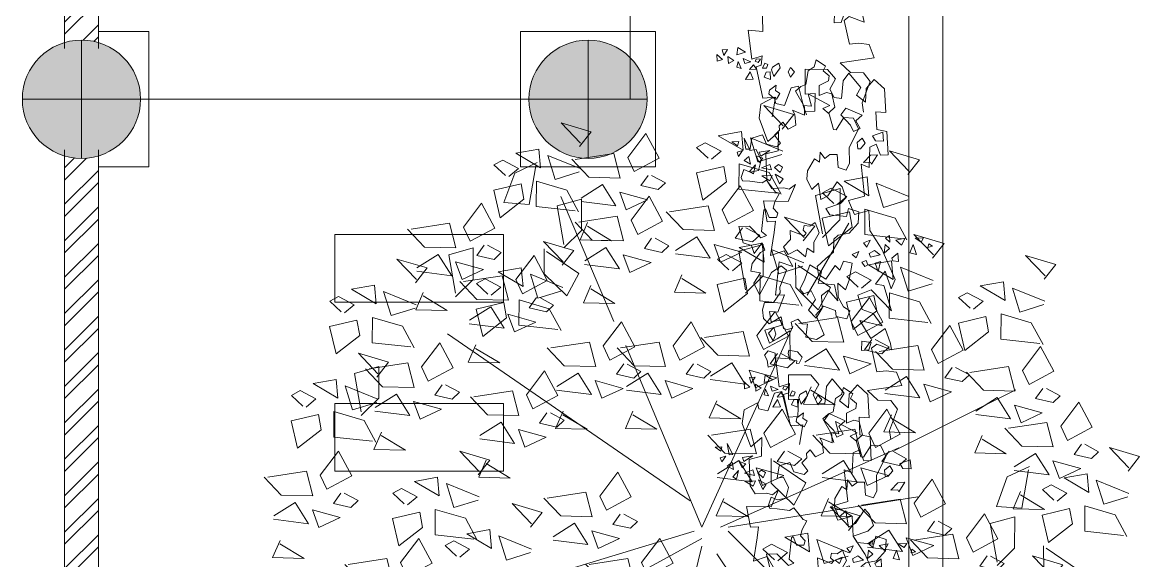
# Model space of a CAD drawing. Header units: millimetres. Extents: x -667 to -468, y -723 to -475.
# Drawn here: x -530.821 to -527.513, y -676.168 to -674.576 of the extents above; entities that cross this region are included whole.
import ezdxf

# ---------------------------------------------------------------- set-up
doc = ezdxf.new("R2010")
doc.units = ezdxf.units.MM
doc.layers.get('0').update_dxf_attribs({"lineweight": 9})
for name, color, linetype, lineweight in [('COLUMN', 11, 'Continuous', 9), ('dinding', 36, 'Continuous', 9), ('NOTASI', 250, 'Continuous', 5)]:
    doc.layers.add(name, color=color, linetype=linetype, lineweight=lineweight)
doc.layers.add('LANDSCAPE', color=7, linetype='Continuous', lineweight=9, true_color=0x002409)
pattern_1 = [(45, (113.00251, -159.11501), (-0.053881537, 0.053881537), []), (45, (113.038434, -159.11501), (-0.053881537, 0.053881537), [])]

# ---------------------------------------------------------------- blocks, each defined once
blk = doc.blocks.new('23ERF')
at = {"lineweight": 0}
for p, q in [((4556923.9, 561553.2), (4557056.3, 561615.1)), ((4557049.2, 561595.6), (4557010.2, 561367.7)), ((4556860.2, 561378.3), (4556923.9, 561553.2)), ((4558705.7, 561420.9), (4558850.5, 561461.7)), ((4558850.5, 561461.7), (4558849.7, 561275.5)), ((4557010.2, 561367.7), (4556860.2, 561378.3)), ((4557175, 561358.9), (4557319.8, 561399.7)), ((4557319.8, 561399.7), (4557319.1, 561213.5)), ((4558746.1, 561193.2), (4558705.7, 561420.9)), ((4557215.4, 561131.2), (4557175, 561358.9)), ((4558849.7, 561275.5), (4558746, 561172.5)), ((4557319.1, 561213.5), (4557215.4, 561110.5)), ((4556533.8, 561069.7), (4556678.6, 561110.5)), ((4556678.6, 561110.5), (4556677.8, 560924.3)), ((4558250.6, 561090.3), (4558395.4, 561131.1)), ((4558395.4, 561131.1), (4558394.7, 560945)), ((4556574.2, 560842), (4556533.8, 561069.7)), ((4557098.9, 560957.9), (4557097.4, 561104.1)), ((4557112.2, 561089.6), (4557303.6, 560959.7)), ((4558291.1, 560862.7), (4558250.6, 561090.3)), ((4558588.3, 560875.3), (4558586.8, 561021.4)), ((4558601.5, 561007), (4558792.9, 560877.1)), ((4556677.8, 560924.3), (4556574.1, 560821.3)), ((4557231.8, 560827.5), (4557098.9, 560957.9)), ((4557303.6, 560959.7), (4557231.8, 560827.5)), ((4558394.7, 560945), (4558291, 560842)), ((4558721.1, 560744.9), (4558588.3, 560875.3)), ((4558792.9, 560877.1), (4558721.1, 560744.9)), ((4555975.3, 560367.3), (4556120.1, 560408.1)), ((4556120.1, 560408.1), (4556119.3, 560221.9)), ((4556015.7, 560139.6), (4555975.3, 560367.3)), ((4556119.3, 560221.9), (4556015.6, 560118.9)), ((4558443.5, 559718.3), (4558442, 559864.5)), ((4558456.7, 559850), (4558648.1, 559720.2)), ((4559840.4, 559755.8), (4559972.9, 559817.7)), ((4559965.8, 559798.3), (4559926.8, 559570.3)), ((4558648.1, 559720.2), (4558576.3, 559588)), ((4559776.8, 559580.9), (4559840.4, 559755.8)), ((4558576.3, 559588), (4558443.5, 559718.3)), ((4559926.8, 559570.3), (4559776.8, 559580.9)), ((4559740, 559478.9), (4559884.7, 559519.7)), ((4559780.4, 559251.2), (4559740, 559478.9)), ((4559884.7, 559519.7), (4559884, 559333.5)), ((4559884, 559333.5), (4559780.3, 559230.5)), ((4560056.9, 559201.9), (4560055.4, 559348)), ((4560070.2, 559333.5), (4560261.5, 559203.7))]:
    blk.add_line(p, q, dxfattribs=at)
for points in [[(4558507.7, 561813.3), (4558576.7, 561900.6), (4558398.2, 561953.5), (4558513.6, 561833.1)], [(4557308, 561710), (4557377, 561797.3), (4557198.4, 561850.2), (4557313.8, 561729.8)], [(4557593, 561646.2), (4557700.3, 561788), (4557779.1, 561641.2), (4557632.1, 561562.5), (4557593, 561646.2)], [(4558276.4, 561687.9), (4558266.1, 561798.7), (4558129.5, 561774.4), (4558276.4, 561687.9)], [(4558088.4, 561635.8), (4558145.7, 561683.5), (4558052.4, 561732.6), (4558001, 561704.7), (4558068.6, 561641.6)], [(4558506.3, 561662.9), (4558363.9, 561618.9), (4558319.7, 561761.2), (4558512.2, 561682.7)], [(4557076.7, 561584.6), (4557066.3, 561695.4), (4556929.8, 561671.1), (4557076.7, 561584.6)], [(4557306.6, 561559.6), (4557164.2, 561515.6), (4557120, 561657.9), (4557312.5, 561579.4)], [(4557282.2, 561633.9), (4557510.8, 561669.1), (4557548.3, 561523.4), (4557362.2, 561528.4), (4557261.6, 561634.5)], [(4559252.4, 561544.8), (4559321.3, 561632.1), (4559142.8, 561684.9), (4559258.2, 561564.6)], [(4556888.7, 561532.5), (4556946, 561580.2), (4556852.7, 561629.3), (4556801.3, 561601.4), (4556868.9, 561538.3)], [(4558178.1, 561501.5), (4558037.9, 561392.2), (4557999.6, 561554.3), (4558161.9, 561592.5), (4558178.1, 561501.5)], [(4558481.5, 561433.3), (4558251.6, 561458.2), (4558253, 561608.6), (4558431.5, 561555.8), (4558501.4, 561427.4)], [(4557281.8, 561330), (4557051.9, 561354.9), (4557053.3, 561505.3), (4557231.8, 561452.5), (4557301.6, 561324.1)], [(4557714.2, 561539.6), (4557671.2, 561478.8), (4557774, 561455.3), (4557816.5, 561495.5), (4557734.9, 561539)], [(4559021.1, 561419.3), (4559010.7, 561530.1), (4558874.1, 561505.9), (4559021.1, 561419.3)], [(4556978.4, 561398.2), (4556838.2, 561288.9), (4556799.9, 561451), (4556962.2, 561489.2), (4556978.4, 561398.2)], [(4557317.5, 561405.6), (4557443.8, 561484.9), (4557523.1, 561358.8), (4557316.9, 561385)], [(4557546, 561440.8), (4557584.6, 561336.4), (4557710.3, 561395), (4557546, 561440.8)], [(4558151.5, 561336.3), (4558258.8, 561478.1), (4558337.6, 561331.3), (4558190.6, 561252.6), (4558151.5, 561336.3)], [(4558833.1, 561367.2), (4558890.4, 561414.9), (4558797, 561464), (4558745.7, 561436.2), (4558813.3, 561373.1)], [(4559251, 561394.3), (4559108.5, 561350.3), (4559064.4, 561492.7), (4559256.9, 561414.2)], [(4556620.8, 561233), (4556728.1, 561374.8), (4556806.9, 561228), (4556659.9, 561149.3), (4556620.8, 561233)], [(4557510.5, 560674.3), (4557196.1, 561414.3)], [(4557613.7, 561274.3), (4557720.9, 561416.1), (4557799.7, 561269.3), (4557652.8, 561190.6), (4557613.7, 561274.3)], [(4557840.7, 561324), (4558069.3, 561359.2), (4558106.8, 561213.5), (4557920.7, 561218.5), (4557820.1, 561324.6)], [(4558922.8, 561232.9), (4558782.6, 561123.6), (4558744.3, 561285.8), (4558906.6, 561323.9), (4558922.8, 561232.9)], [(4559226.2, 561164.7), (4558996.3, 561189.6), (4558997.6, 561340.1), (4559176.2, 561287.2), (4559246, 561158.8)], [(4556310.1, 561220.7), (4556538.6, 561255.9), (4556576.1, 561110.2), (4556390, 561115.3), (4556289.4, 561221.3)], [(4557302.9, 561262.1), (4557531.5, 561297.2), (4557569, 561151.5), (4557382.9, 561156.6), (4557282.3, 561262.6)], [(4557354.9, 561260), (4557310.8, 561157.8), (4557496.9, 561152.8), (4557354.4, 561239.3)], [(4558631.8, 561152.2), (4558700.8, 561239.5), (4558522.3, 561292.4), (4558637.7, 561172)], [(4558655.5, 560831.2), (4558902.5, 561257.3)], [(4557876, 561095.8), (4558002.3, 561175), (4558081.6, 561048.9), (4557875.4, 561075.1)], [(4558272.7, 561229.7), (4558229.7, 561168.9), (4558332.5, 561145.4), (4558375, 561185.6), (4558293.4, 561229.2)], [(4559397.2, 561048.9), (4559466.1, 561136.2), (4559287.6, 561189.1), (4559403, 561068.7)], [(4556742.1, 561126.4), (4556699, 561065.6), (4556801.9, 561042.1), (4556844.3, 561082.3), (4556762.7, 561125.9)], [(4557204.6, 561007.6), (4557273.5, 561094.9), (4557095, 561147.8), (4557210.4, 561027.4)], [(4557338.2, 561033.8), (4557464.5, 561113), (4557543.8, 560986.9), (4557337.6, 561013.1)], [(4557734.9, 561167.7), (4557691.9, 561106.9), (4557794.7, 561083.5), (4557837.2, 561123.6), (4557755.6, 561167.2)], [(4558104.5, 561130.9), (4558143.1, 561026.5), (4558268.8, 561085.1), (4558104.5, 561130.9)], [(4558400.5, 561026.8), (4558390.2, 561137.6), (4558253.6, 561113.3), (4558400.5, 561026.8)], [(4556335.8, 560904.3), (4556404.8, 560991.6), (4556226.3, 561044.5), (4556341.6, 560924.1)], [(4556345.3, 560992.5), (4556471.6, 561071.7), (4556550.9, 560945.6), (4556344.7, 560971.8)], [(4556931.1, 560923.1), (4557038.3, 561064.9), (4557117.1, 560918.1), (4556970.2, 560839.4), (4556931.1, 560923.1)], [(4557566.7, 561068.9), (4557605.3, 560964.6), (4557731, 561023.2), (4557566.7, 561068.9)], [(4558212.6, 560974.7), (4558269.8, 561022.4), (4558176.5, 561071.5), (4558125.1, 561043.6), (4558192.7, 560980.5)], [(4558630.4, 561001.8), (4558488, 560957.8), (4558443.8, 561100.1), (4558636.3, 561021.6)], [(4560059.1, 560925), (4560128.1, 561012.3), (4559949.5, 561065.1), (4560064.9, 560944.8)], [(4556573.8, 561027.6), (4556612.4, 560923.2), (4556738.2, 560981.9), (4556573.8, 561027.6)], [(4556973.3, 560882.1), (4556962.9, 560992.9), (4556826.3, 560968.7), (4556973.3, 560882.1)], [(4559165.9, 560923.5), (4559155.5, 561034.3), (4559018.9, 561010), (4559165.9, 560923.5)], [(4559395.8, 560898.5), (4559253.3, 560854.5), (4559209.2, 560996.8), (4559401.7, 560918.3)], [(4556620.3, 560910.9), (4556848.9, 560946), (4556886.4, 560800.3), (4556700.3, 560805.4), (4556599.7, 560911.4)], [(4556785.3, 560830.1), (4556842.5, 560877.7), (4556749.2, 560926.9), (4556697.8, 560899), (4556765.5, 560835.9)], [(4557203.2, 560857.2), (4557060.7, 560813.2), (4557016.6, 560955.5), (4557209, 560877)], [(4557913.4, 560950.1), (4557869.3, 560847.9), (4558055.4, 560842.9), (4557912.9, 560929.4)], [(4558302.2, 560840.4), (4558162, 560731.1), (4558123.7, 560893.2), (4558286, 560931.4), (4558302.2, 560840.4)], [(4558605.6, 560772.2), (4558375.7, 560797.1), (4558377.1, 560947.5), (4558555.6, 560894.7), (4558625.5, 560766.3)], [(4558977.9, 560871.4), (4559035.2, 560919.1), (4558941.8, 560968.2), (4558890.4, 560940.3), (4558958.1, 560877.2)], [(4559827.8, 560799.5), (4559817.4, 560910.3), (4559680.8, 560886.1), (4559827.8, 560799.5)], [(4556104.5, 560778.9), (4556094.2, 560889.6), (4555957.6, 560865.4), (4556104.5, 560778.9)], [(4556334.4, 560753.9), (4556192, 560709.9), (4556147.8, 560852.2), (4556340.3, 560773.7)], [(4556382.7, 560846.8), (4556338.6, 560744.6), (4556524.7, 560739.6), (4556382.2, 560826.1)], [(4557375.6, 560888.1), (4557331.5, 560786), (4557517.6, 560780.9), (4557375.1, 560867.4)], [(4559371, 560668.9), (4559141.1, 560693.8), (4559142.4, 560844.2), (4559320.9, 560791.4), (4559390.8, 560663)], [(4559639.8, 560747.4), (4559697.1, 560795.1), (4559603.8, 560844.3), (4559552.4, 560816.4), (4559620, 560753.3)], [(4560057.7, 560774.6), (4559915.2, 560730.5), (4559871.1, 560872.9), (4560063.6, 560794.4)], [(4555916.5, 560726.8), (4555973.8, 560774.4), (4555880.5, 560823.6), (4555829.1, 560795.7), (4555896.7, 560732.6)], [(4556875, 560695.8), (4556734.8, 560586.5), (4556696.5, 560748.6), (4556858.8, 560786.8), (4556875, 560695.8)], [(4557178.4, 560627.6), (4556948.5, 560652.5), (4556949.8, 560802.9), (4557128.3, 560750.1), (4557198.2, 560621.7)], [(4557052.3, 560816.5), (4557009.3, 560755.7), (4557112.1, 560732.2), (4557154.6, 560772.4), (4557073, 560816)], [(4559067.6, 560737.1), (4558927.4, 560627.8), (4558889.1, 560789.9), (4559051.4, 560828.1), (4559067.6, 560737.1)], [(4558916.8, 560675.2), (4559024.1, 560817), (4559102.9, 560670.2), (4558955.9, 560591.5), (4558916.8, 560675.2)], [(4556655.6, 560682.6), (4556781.8, 560761.8), (4556861.2, 560635.7), (4556655, 560661.9)], [(4556884.1, 560717.7), (4556922.7, 560613.4), (4557048.4, 560672), (4556884.1, 560717.7)], [(4558358.3, 560592.6), (4558465.6, 560734.4), (4558544.4, 560587.6), (4558397.4, 560508.9), (4558358.3, 560592.6)], [(4560032.9, 560544.9), (4559803, 560569.9), (4559804.4, 560720.3), (4559982.9, 560667.4), (4560052.7, 560539)], [(4556006.2, 560592.5), (4555866, 560483.2), (4555827.7, 560645.3), (4555990, 560683.5), (4556006.2, 560592.5)], [(4556309.6, 560524.3), (4556079.7, 560549.2), (4556081.1, 560699.6), (4556259.6, 560646.8), (4556329.4, 560518.4)], [(4557448.2, 560530.6), (4557555.5, 560672.4), (4557634.3, 560525.6), (4557487.3, 560446.9), (4557448.2, 560530.6)], [(4557861.9, 560530.6), (4557969.2, 560672.4), (4558048, 560525.6), (4557901, 560446.9), (4557861.9, 560530.6)], [(4558031.1, 559457.5), (4558569.9, 560646)], [(4558606.1, 560662.9), (4558834.7, 560698.1), (4558872.1, 560552.4), (4558686, 560557.4), (4558585.4, 560663.5)], [(4559392.6, 560509.9), (4559499.8, 560651.7), (4559578.7, 560504.9), (4559431.7, 560426.2), (4559392.6, 560509.9)], [(4559729.5, 560613.1), (4559589.3, 560503.8), (4559551, 560666), (4559713.3, 560704.1), (4559729.5, 560613.1)], [(4557963.7, 559614.4), (4556526.8, 560601.1)], [(4558047.6, 560580.3), (4558276.2, 560615.5), (4558313.6, 560469.8), (4558127.5, 560474.8), (4558026.9, 560580.9)], [(4556372.6, 560406.6), (4556479.8, 560548.4), (4556558.7, 560401.6), (4556411.7, 560322.9), (4556372.6, 560406.6)], [(4556693, 560536.9), (4556648.9, 560434.7), (4556835, 560429.7), (4556692.4, 560516.2)], [(4557137.5, 560518.3), (4557366, 560553.5), (4557403.5, 560407.8), (4557217.4, 560412.8), (4557116.8, 560518.9)], [(4557551.2, 560518.3), (4557779.7, 560553.5), (4557817.2, 560407.8), (4557631.1, 560412.8), (4557530.5, 560518.9)], [(4558031.1, 559457.5), (4557582, 560533.8)], [(4558641.3, 560434.7), (4558767.6, 560513.9), (4558847, 560387.8), (4558640.8, 560414)], [(4559038.1, 560568.6), (4558995.1, 560507.8), (4559097.9, 560484.3), (4559140.4, 560524.5), (4559058.8, 560568.1)], [(4559081.8, 560497.7), (4559310.4, 560532.8), (4559347.9, 560387.1), (4559161.8, 560392.2), (4559061.2, 560498.2)], [(4559930.4, 560386), (4560037.7, 560527.8), (4560116.5, 560381), (4559969.5, 560302.3), (4559930.4, 560386)], [(4556108.3, 560346.5), (4556177.2, 560433.8), (4555998.7, 560486.7), (4556114.1, 560366.3)], [(4558479.6, 560486), (4558436.6, 560425.1), (4558539.4, 560401.7), (4558581.9, 560441.9), (4558500.3, 560485.4)], [(4558869.9, 560469.8), (4558908.4, 560365.4), (4559034.2, 560424), (4558869.9, 560469.8)], [(4556061.8, 560394.4), (4556290.4, 560429.5), (4556327.9, 560283.9), (4556141.8, 560288.9), (4556041.2, 560394.9)], [(4556993.1, 560241.4), (4557100.4, 560383.1), (4557179.2, 560236.3), (4557032.2, 560157.6), (4556993.1, 560241.4)], [(4557569.5, 560424), (4557526.4, 560363.2), (4557629.3, 560339.7), (4557671.7, 560379.9), (4557590.1, 560423.4)], [(4557983.1, 560424), (4557940.1, 560363.2), (4558043, 560339.7), (4558085.4, 560379.9), (4558003.8, 560423.4)], [(4558082.8, 560352), (4558209.1, 560431.3), (4558288.5, 560305.1), (4558082.3, 560331.4)], [(4558311.4, 560387.2), (4558349.9, 560282.8), (4558475.7, 560341.4), (4558311.4, 560387.2)], [(4559513.8, 560403.3), (4559470.8, 560342.5), (4559573.6, 560319.1), (4559616.1, 560359.2), (4559534.5, 560402.8)], [(4559619.6, 560373.7), (4559848.2, 560408.9), (4559885.7, 560263.2), (4559699.6, 560268.2), (4559599, 560374.3)], [(4555877, 560221), (4555866.6, 560331.8), (4555730, 560307.6), (4555877, 560221)], [(4557172.7, 560290), (4557299, 560369.3), (4557378.3, 560243.2), (4557172.1, 560269.4)], [(4557401.2, 560325.2), (4557439.8, 560220.8), (4557565.5, 560279.4), (4557401.2, 560325.2)], [(4557586.4, 560290), (4557712.7, 560369.3), (4557792, 560243.2), (4557585.8, 560269.4)], [(4557814.9, 560325.2), (4557853.5, 560220.8), (4557979.2, 560279.4), (4557814.9, 560325.2)], [(4559117.1, 560269.4), (4559243.4, 560348.6), (4559322.7, 560222.5), (4559116.5, 560248.7)], [(4555689, 560169), (4555746.2, 560216.6), (4555652.9, 560265.8), (4555601.5, 560237.9), (4555669.2, 560174.8)], [(4556106.9, 560196.1), (4555964.4, 560152.1), (4555920.3, 560294.4), (4556112.7, 560215.9)], [(4556493.8, 560300), (4556450.8, 560239.2), (4556553.6, 560215.8), (4556596.1, 560255.9), (4556514.5, 560299.5)], [(4556682.4, 560229.1), (4556911, 560264.3), (4556948.4, 560118.6), (4556762.3, 560123.6), (4556661.7, 560229.7)], [(4558678.8, 560289), (4558634.6, 560186.8), (4558820.7, 560181.8), (4558678.2, 560268.3)], [(4559172, 559911.8), (4559890.4, 560270.6)], [(4559345.6, 560304.5), (4559384.2, 560200.2), (4559509.9, 560258.8), (4559345.6, 560304.5)], [(4560051.6, 560279.4), (4560008.6, 560218.5), (4560111.4, 560195.1), (4560153.9, 560235.3), (4560072.3, 560278.8)], [(4556097.1, 560166.1), (4556223.4, 560245.3), (4556302.7, 560119.2), (4556096.5, 560145.4)], [(4556325.6, 560201.2), (4556364.2, 560096.9), (4556489.9, 560155.5), (4556325.6, 560201.2)], [(4558120.3, 560206.3), (4558076.1, 560104.2), (4558262.2, 560099.2), (4558119.7, 560185.7)], [(4559654.9, 560145.4), (4559781.2, 560224.7), (4559860.5, 560098.5), (4559654.3, 560124.8)], [(4560157.9, 560055.4), (4560265.2, 560197.2), (4560344, 560050.4), (4560197, 559971.7), (4560157.9, 560055.4)], [(4555778.7, 560034.7), (4555638.5, 559925.4), (4555600.2, 560087.5), (4555762.5, 560125.7), (4555778.7, 560034.7)], [(4556082.1, 559966.5), (4555852.2, 559991.4), (4555853.5, 560141.8), (4556032, 560089), (4556101.9, 559960.6)], [(4557114.4, 560134.8), (4557071.4, 560073.9), (4557174.2, 560050.5), (4557216.7, 560090.7), (4557135.1, 560134.2)], [(4557210.1, 560144.4), (4557166, 560042.2), (4557352.1, 560037.2), (4557209.6, 560123.7)], [(4557623.8, 560144.4), (4557579.7, 560042.2), (4557765.8, 560037.2), (4557623.3, 560123.7)], [(4558399.7, 560014.1), (4558507, 560155.9), (4558585.8, 560009.1), (4558438.8, 559930.4), (4558399.7, 560014.1)], [(4559020.2, 560014.1), (4559127.5, 560155.9), (4559206.3, 560009.1), (4559059.4, 559930.4), (4559020.2, 560014.1)], [(4559154.5, 560123.7), (4559110.4, 560021.6), (4559296.5, 560016.5), (4559154, 560103)], [(4559883.4, 560180.6), (4559922, 560076.2), (4560047.7, 560134.8), (4559883.4, 560180.6)], [(4556717.6, 560000.8), (4556843.9, 560080.1), (4556923.3, 559953.9), (4556717.1, 559980.2)], [(4559847.2, 560043.2), (4560075.7, 560078.3), (4560113.2, 559932.6), (4559927.1, 559937.7), (4559826.5, 560043.7)], [(4556134.5, 560020.4), (4556090.4, 559918.3), (4556276.5, 559913.2), (4556134, 559999.8)], [(4556946.2, 560036), (4556984.7, 559931.6), (4557110.5, 559990.2), (4556946.2, 560036)], [(4558089, 560001.8), (4558317.5, 560037), (4558355, 559891.3), (4558168.9, 559896.3), (4558068.3, 560002.4)], [(4558709.5, 560001.8), (4558938.1, 560037), (4558975.5, 559891.3), (4558789.4, 559896.3), (4558688.8, 560002.4)], [(4559692.3, 559999.7), (4559648.2, 559897.6), (4559834.3, 559892.6), (4559691.8, 559979.1)], [(4558143.3, 559457.5), (4559198.6, 559928.4)], [(4560279.2, 559948.8), (4560236.1, 559888), (4560339, 559864.5), (4560381.4, 559904.7), (4560299.9, 559948.3)], [(4560555.5, 559788.7), (4560624.5, 559876), (4560446, 559928.8), (4560561.4, 559808.5)], [(4555772.7, 559766.2), (4555880, 559908), (4555958.8, 559761.2), (4555811.8, 559682.5), (4555772.7, 559766.2)], [(4556708.1, 559768), (4556777.1, 559855.4), (4556598.6, 559908.2), (4556714, 559787.9)], [(4556755.1, 559855.1), (4556710.9, 559753), (4556897, 559748), (4556754.5, 559834.5)], [(4558124.2, 559773.6), (4558250.5, 559852.8), (4558329.8, 559726.7), (4558123.6, 559752.9)], [(4558521, 559907.5), (4558477.9, 559846.7), (4558580.8, 559823.2), (4558623.2, 559863.4), (4558541.6, 559907)], [(4558744.7, 559773.6), (4558871, 559852.8), (4558950.4, 559726.7), (4558744.2, 559752.9)], [(4559141.5, 559907.5), (4559098.5, 559846.7), (4559201.3, 559823.2), (4559243.8, 559863.4), (4559162.2, 559907)], [(4559882.4, 559814.9), (4560008.7, 559894.1), (4560088.1, 559768), (4559881.8, 559794.2)], [(4555462, 559753.9), (4555690.5, 559789.1), (4555728, 559643.4), (4555541.9, 559648.4), (4555441.3, 559754.5)], [(4558352.8, 559808.7), (4558391.3, 559704.3), (4558517.1, 559762.9), (4558352.8, 559808.7)], [(4558973.3, 559808.7), (4559011.9, 559704.3), (4559137.6, 559762.9), (4558973.3, 559808.7)], [(4560111, 559850), (4560149.5, 559745.7), (4560275.3, 559804.3), (4560111, 559850)], [(4556476.8, 559642.6), (4556466.5, 559753.4), (4556329.9, 559729.2), (4556476.8, 559642.6)], [(4557427.5, 559642.3), (4557534.8, 559784), (4557613.6, 559637.2), (4557466.6, 559558.5), (4557427.5, 559642.3)], [(4559289.1, 559600.9), (4559396.4, 559742.7), (4559475.2, 559595.9), (4559328.3, 559517.2), (4559289.1, 559600.9)], [(4560324.2, 559663.2), (4560313.9, 559774), (4560177.3, 559749.8), (4560324.2, 559663.2)], [(4560554.1, 559638.3), (4560411.7, 559594.3), (4560367.5, 559736.6), (4560560, 559658.1)], [(4555894, 559659.6), (4555850.9, 559598.8), (4555953.8, 559575.3), (4555996.2, 559615.5), (4555914.6, 559659)], [(4556288.9, 559590.5), (4556346.1, 559638.2), (4556252.8, 559687.3), (4556201.4, 559659.5), (4556269, 559596.4)], [(4556706.7, 559617.6), (4556564.3, 559573.6), (4556520.1, 559716), (4556712.6, 559637.4)], [(4557116.8, 559630), (4557345.3, 559665.1), (4557382.8, 559519.5), (4557196.7, 559524.5), (4557096.1, 559630.5)], [(4559919.9, 559669.2), (4559875.7, 559567.1), (4560061.8, 559562), (4559919.3, 559648.5)], [(4560136.2, 559611.2), (4560193.5, 559658.8), (4560100.2, 559708), (4560048.8, 559680.1), (4560116.4, 559617)], [(4555497.2, 559525.6), (4555623.5, 559604.9), (4555702.9, 559478.8), (4555496.6, 559505)], [(4557018.4, 559458.2), (4557087.4, 559545.5), (4556908.9, 559598.3), (4557024.3, 559478)], [(4558161.6, 559627.9), (4558117.5, 559525.7), (4558303.6, 559520.7), (4558161.1, 559607.2)], [(4558188.2, 559457.5), (4559310.9, 559636.9)], [(4558782.2, 559627.9), (4558738, 559525.7), (4558924.1, 559520.7), (4558781.6, 559607.2)], [(4558978.4, 559588.7), (4559207, 559623.8), (4559244.4, 559478.1), (4559058.3, 559483.2), (4558957.7, 559589.2)], [(4555725.8, 559560.8), (4555764.3, 559456.4), (4555890.1, 559515), (4555725.8, 559560.8)], [(4556378.5, 559456.2), (4556238.3, 559346.9), (4556200, 559509.1), (4556362.3, 559547.2), (4556378.5, 559456.2)], [(4556681.9, 559388), (4556452, 559412.9), (4556453.4, 559563.3), (4556631.9, 559510.5), (4556701.8, 559382.1)], [(4557548.8, 559535.6), (4557505.7, 559474.8), (4557608.6, 559451.4), (4557651, 559491.5), (4557569.4, 559535.1)], [(4558900.7, 559437.5), (4558969.7, 559524.8), (4558791.2, 559577.6), (4558906.6, 559457.3)], [(4559599.4, 559394.3), (4559706.7, 559536.1), (4559785.5, 559389.3), (4559638.5, 559310.6), (4559599.4, 559394.3)], [(4560225.9, 559476.9), (4560085.7, 559367.6), (4560047.4, 559529.7), (4560209.7, 559567.9), (4560225.9, 559476.9)], [(4560529.3, 559408.6), (4560299.4, 559433.6), (4560300.8, 559584), (4560479.3, 559531.2), (4560549.2, 559402.8)], [(4557152, 559401.7), (4557278.3, 559480.9), (4557357.7, 559354.8), (4557151.4, 559381)], [(4559410.4, 559494.3), (4559367.4, 559433.5), (4559470.2, 559410), (4559512.7, 559450.2), (4559431.1, 559493.8)], [(4557986.2, 559435), (4556212.4, 558896.8)], [(4556248.4, 559249.7), (4556355.7, 559391.5), (4556434.5, 559244.7), (4556287.6, 559166), (4556248.4, 559249.7)], [(4558031.1, 559390.2), (4556392.1, 558493.2)], [(4556787.1, 559332.7), (4556776.8, 559443.5), (4556640.2, 559419.3), (4556787.1, 559332.7)], [(4557017, 559307.7), (4556874.6, 559263.7), (4556830.4, 559406.1), (4557022.9, 559327.6)], [(4557380.6, 559436.8), (4557419.1, 559332.5), (4557544.9, 559391.1), (4557380.6, 559436.8)], [(4557675.7, 559249.7), (4557783, 559391.5), (4557861.8, 559244.7), (4557714.8, 559166), (4557675.7, 559249.7)], [(4558188.2, 559435), (4559490.5, 558134.4)], [(4558669.4, 559312), (4558659.1, 559422.8), (4558522.5, 559398.6), (4558669.4, 559312)], [(4559013.6, 559360.4), (4559139.9, 559439.6), (4559219.3, 559313.5), (4559013.1, 559339.7)], [(4559242.2, 559395.5), (4559280.8, 559291.2), (4559406.5, 559349.8), (4559242.2, 559395.5)], [(4559288.7, 559382.1), (4559517.3, 559417.2), (4559554.7, 559271.5), (4559368.6, 559276.6), (4559268, 559382.6)], [(4555534.7, 559380), (4555490.5, 559277.8), (4555676.6, 559272.8), (4555534.1, 559359.3)], [(4556599.1, 559280.6), (4556656.4, 559328.3), (4556563.1, 559377.5), (4556511.7, 559349.6), (4556579.3, 559286.5)], [(4558031.1, 559345.3), (4557582, 557506.5)], [(4558481.5, 559259.9), (4558538.7, 559307.6), (4558445.4, 559356.8), (4558394, 559328.9), (4558461.6, 559265.8)], [(4558899.4, 559287.1), (4558756.9, 559243.1), (4558712.7, 559385.4), (4558905.2, 559306.9)], [(4555937.7, 559237.4), (4556166.3, 559272.6), (4556203.7, 559126.9), (4556017.7, 559132), (4555917.1, 559238)], [(4557365, 559237.4), (4557593.6, 559272.6), (4557631, 559126.9), (4557444.9, 559132), (4557344.3, 559238)], [(4558120.9, 559300.5), (4559266, 557596.2)], [(4559720.7, 559287.7), (4559677.7, 559226.9), (4559780.5, 559203.4), (4559823, 559243.6), (4559741.4, 559287.2)], [(4560100.4, 559148.3), (4560169.4, 559235.6), (4559990.9, 559288.4), (4560106.3, 559168.1)]]:
    blk.add_lwpolyline(points, dxfattribs=at)
blk = doc.blocks.new('SEMAK')
at = {"layer": 'LANDSCAPE', "lineweight": 5}
for p, q in [((489.1515, 51.826), (489.1637, 51.8539)), ((489.1637, 51.8539), (489.1681, 51.8928)), ((489.1681, 51.8928), (489.1987, 51.8848)), ((489.1987, 51.8848), (489.2107, 51.8621)), ((489.2107, 51.8621), (489.2113, 51.817)), ((489.281, 51.8239), (489.2891, 51.8589)), ((489.2891, 51.8589), (489.326, 51.8656)), ((489.3244, 51.8801), (489.3394, 51.8793)), ((489.326, 51.8656), (489.3244, 51.8801)), ((489.3569, 51.848), (489.3339, 51.8163)), ((489.3394, 51.8793), (489.3569, 51.848)), ((489.1726, 51.8034), (489.1515, 51.826)), ((489.2113, 51.817), (489.1726, 51.8034)), ((489.2865, 51.8048), (489.281, 51.8239)), ((489.3339, 51.8163), (489.2865, 51.8048)), ((489.1786, 51.7071), (489.2037, 51.7504)), ((489.2037, 51.7504), (489.2187, 51.7138)), ((489.4406, 51.7543), (489.3831, 51.7393)), ((489.3831, 51.7393), (489.3961, 51.6673)), ((489.4831, 51.7318), (489.4406, 51.7543)), ((489.4431, 51.6193), (489.4831, 51.7318)), ((489.2109, 51.6773), (489.1786, 51.7071)), ((489.2187, 51.7138), (489.2109, 51.6773)), ((489.2621, 51.6843), (489.2529, 51.6208)), ((489.2826, 51.6915), (489.2621, 51.6843)), ((489.3124, 51.686), (489.2826, 51.6915)), ((489.3069, 51.6525), (489.3124, 51.686)), ((489.3664, 51.6655), (489.3441, 51.6375)), ((489.3961, 51.6673), (489.3664, 51.6655)), ((489.1559, 51.6245), (489.1524, 51.5763)), ((489.1856, 51.6563), (489.1559, 51.6245)), ((489.2529, 51.6208), (489.1856, 51.6563)), ((489.3441, 51.6375), (489.3069, 51.6525)), ((489.4881, 51.5743), (489.4431, 51.6193)), ((489.5531, 51.6018), (489.4881, 51.5743)), ((489.5556, 51.6343), (489.5531, 51.6018)), ((489.6131, 51.6493), (489.5556, 51.6343)), ((489.5981, 51.5843), (489.6306, 51.6068)), ((489.6306, 51.6068), (489.6131, 51.6493)), ((489.1524, 51.5763), (489.1654, 51.537)), ((489.1654, 51.537), (489.2156, 51.5408)), ((489.2156, 51.5408), (489.2546, 51.4885)), ((489.5706, 51.5293), (489.5981, 51.5843)), ((489.1406, 51.4943), (489.1131, 51.4293)), ((489.2131, 51.3743), (489.1406, 51.4943)), ((489.2546, 51.4885), (489.2546, 51.457)), ((489.5731, 51.4518), (489.5706, 51.5293)), ((489.6131, 51.4918), (489.5731, 51.4518)), ((489.6356, 51.4393), (489.6131, 51.4918)), ((489.1131, 51.4293), (489.1531, 51.3743)), ((489.2546, 51.457), (489.2956, 51.3668)), ((489.4706, 51.3993), (489.5081, 51.4268)), ((489.5081, 51.4268), (489.5631, 51.3543)), ((489.6574, 51.346), (489.6356, 51.4393)), ((489.1531, 51.3743), (489.1006, 51.3618)), ((489.1006, 51.3618), (489.1099, 51.321)), ((489.2681, 51.3418), (489.2131, 51.3743)), ((489.2956, 51.3668), (489.2681, 51.3418)), ((489.4649, 51.3545), (489.4706, 51.3993)), ((489.5631, 51.3543), (489.5874, 51.381)), ((489.5874, 51.381), (489.6099, 51.3335)), ((489.1099, 51.321), (489.1581, 51.2618)), ((489.3609, 51.2578), (489.4036, 51.2988)), ((489.4036, 51.2988), (489.4149, 51.2523)), ((489.5154, 51.3138), (489.4649, 51.3545)), ((489.5581, 51.282), (489.5154, 51.3138)), ((489.6099, 51.3335), (489.6574, 51.346)), ((489.1239, 51.267), (489.1109, 51.2223)), ((489.1699, 51.211), (489.1239, 51.267)), ((489.1581, 51.2618), (489.1831, 51.2518)), ((489.1831, 51.2518), (489.1699, 51.211)), ((489.2864, 51.2373), (489.3086, 51.282)), ((489.3271, 51.2), (489.2864, 51.2373)), ((489.3086, 51.282), (489.3609, 51.2578)), ((489.4149, 51.2523), (489.4501, 51.2783)), ((489.4501, 51.2783), (489.4539, 51.2205)), ((489.5636, 51.2095), (489.5581, 51.282)), ((489.0664, 51.2055), (489.0479, 51.1135)), ((489.1109, 51.2223), (489.0664, 51.2055)), ((489.1056, 51.1155), (489.1651, 51.1823)), ((489.1651, 51.1823), (489.1966, 51.1713)), ((489.3271, 51.1498), (489.3271, 51.2)), ((489.4016, 51.1833), (489.3271, 51.1498)), ((489.4149, 51.1703), (489.4016, 51.1833)), ((489.4539, 51.2205), (489.4854, 51.1723)), ((489.4854, 51.1723), (489.4669, 51.1145)), ((489.5896, 51.189), (489.5636, 51.2095)), ((489.6494, 51.1815), (489.5896, 51.189)), ((489.7014, 51.1293), (489.6494, 51.1815)), ((489.0479, 51.1135), (489.1056, 51.1155)), ((489.1966, 51.1713), (489.1706, 51.1488)), ((489.1706, 51.1488), (489.1894, 51.0325)), ((489.3989, 51.152), (489.4149, 51.1703)), ((489.4049, 51.127), (489.3989, 51.152)), ((489.4359, 51.133), (489.4049, 51.127)), ((489.4669, 51.1145), (489.4359, 51.133)), ((489.7089, 51.068), (489.7014, 51.1293)), ((489.1989, 51.025), (489.2156, 51.0735)), ((489.2156, 51.0735), (489.2564, 51.0755)), ((489.2639, 51.053), (489.2396, 51.0233)), ((489.2564, 51.0755), (489.2639, 51.053)), ((489.5284, 51.04), (489.5489, 51.0755)), ((489.5489, 51.0755), (489.6399, 51.0903)), ((489.6399, 51.0903), (489.6531, 51.0475)), ((489.6531, 51.0475), (489.7089, 51.068)), ((489.1894, 51.0325), (489.1989, 51.025)), ((489.2396, 51.0233), (489.2509, 50.9898)), ((489.2509, 50.9898), (489.2789, 50.9433)), ((489.4959, 50.9), (489.5046, 50.9895)), ((489.5046, 50.9895), (489.5439, 50.971)), ((489.6101, 51.0178), (489.5284, 51.04)), ((489.6419, 50.9878), (489.6101, 51.0178)), ((489.6234, 50.9265), (489.6419, 50.9878)), ((489.2584, 50.9358), (489.2119, 50.8688)), ((489.2789, 50.9433), (489.2584, 50.9358)), ((489.4336, 50.8745), (489.4576, 50.9328)), ((489.4576, 50.9328), (489.4959, 50.9)), ((489.5439, 50.971), (489.5991, 50.8968)), ((489.5991, 50.8968), (489.6234, 50.9265)), ((489.0796, 50.865), (489.0741, 50.8463)), ((489.1206, 50.8688), (489.0796, 50.865)), ((489.1876, 50.8818), (489.1206, 50.8688)), ((489.2119, 50.8688), (489.1876, 50.8818)), ((489.4386, 50.8295), (489.4336, 50.8745)), ((489.0741, 50.8463), (489.0909, 50.8035)), ((489.0909, 50.8035), (489.1244, 50.8203)), ((489.1244, 50.8203), (489.1709, 50.813)), ((489.1709, 50.813), (489.1876, 50.7553)), ((489.4801, 50.7653), (489.4386, 50.8295)), ((489.6081, 50.8193), (489.6066, 50.7485)), ((489.6506, 50.8368), (489.6081, 50.8193)), ((489.6706, 50.7993), (489.6506, 50.8368)), ((489.7919, 50.8105), (489.7864, 50.7995)), ((489.8274, 50.7603), (489.7919, 50.8105)), ((489.1876, 50.7553), (489.1634, 50.6975)), ((489.5076, 50.7853), (489.4801, 50.7653)), ((489.5141, 50.731), (489.5076, 50.7853)), ((489.5366, 50.766), (489.5141, 50.731)), ((489.5666, 50.746), (489.5366, 50.766)), ((489.6066, 50.7485), (489.5666, 50.746)), ((489.6731, 50.7143), (489.6706, 50.7993)), ((489.7864, 50.7995), (489.7471, 50.7995)), ((489.7471, 50.7995), (489.7881, 50.7603)), ((489.7881, 50.7603), (489.8274, 50.7603)), ((489.1281, 50.7013), (489.1429, 50.6343)), ((489.1634, 50.6975), (489.1281, 50.7013)), ((489.2211, 50.6715), (489.2769, 50.6883)), ((489.2769, 50.6883), (489.2994, 50.6695)), ((489.7306, 50.6143), (489.6731, 50.7143)), ((489.7186, 50.6883), (489.7206, 50.7218)), ((489.7484, 50.666), (489.7186, 50.6883)), ((489.7206, 50.7218), (489.7354, 50.7238)), ((489.7354, 50.7238), (489.7634, 50.694)), ((489.7634, 50.694), (489.7484, 50.666)), ((489.8049, 50.656), (489.8194, 50.6835)), ((489.8194, 50.6835), (489.8644, 50.6885)), ((489.8644, 50.6885), (489.8619, 50.6385)), ((489.1429, 50.6343), (489.2024, 50.6193)), ((489.2024, 50.6193), (489.2211, 50.6715)), ((489.2994, 50.6695), (489.2676, 50.6248)), ((489.2676, 50.6248), (489.2974, 50.5988)), ((489.8619, 50.6385), (489.8049, 50.656)), ((489.2974, 50.5988), (489.2956, 50.5745)), ((489.2956, 50.5745), (489.3179, 50.556)), ((489.3179, 50.556), (489.3441, 50.595)), ((489.3441, 50.595), (489.3886, 50.5765)), ((489.3886, 50.5765), (489.3849, 50.517)), ((489.5719, 50.5175), (489.5931, 50.6093)), ((489.5931, 50.6093), (489.6081, 50.6118)), ((489.6081, 50.6118), (489.6531, 50.5468)), ((489.7056, 50.5543), (489.7306, 50.6143)), ((489.2606, 50.5228), (489.2836, 50.4173)), ((489.3739, 50.4928), (489.4389, 50.5243)), ((489.3849, 50.517), (489.3739, 50.4928)), ((489.4339, 50.4693), (489.4489, 50.5228)), ((489.4389, 50.5243), (489.4409, 50.4778)), ((489.5744, 50.5228), (489.5409, 50.4923)), ((489.6074, 50.489), (489.5719, 50.5175)), ((489.6531, 50.5468), (489.7056, 50.5543)), ((489.7576, 50.4728), (489.7626, 50.5228)), ((489.4409, 50.4778), (489.3961, 50.3903)), ((489.4794, 50.4768), (489.4339, 50.4693)), ((489.4644, 50.4083), (489.4794, 50.4768)), ((489.5789, 50.4768), (489.4644, 50.4083)), ((489.5409, 50.4923), (489.5789, 50.4768)), ((489.5934, 50.4145), (489.6074, 50.489)), ((489.8076, 50.3578), (489.7576, 50.4728)), ((489.2156, 50.4188), (489.1866, 50.2448)), ((489.2836, 50.4173), (489.2156, 50.4188)), ((489.2491, 50.396), (489.2751, 50.422)), ((489.2529, 50.3773), (489.2491, 50.396)), ((489.2919, 50.3513), (489.2529, 50.3773)), ((489.2751, 50.422), (489.2901, 50.4275)), ((489.3086, 50.3978), (489.2864, 50.381)), ((489.2864, 50.381), (489.2919, 50.3513)), ((489.2901, 50.4275), (489.3086, 50.3978)), ((489.3961, 50.3903), (489.4259, 50.366)), ((489.5246, 50.42), (489.5654, 50.4053)), ((489.5264, 50.366), (489.5246, 50.42)), ((489.5654, 50.4053), (489.5934, 50.4145)), ((489.2616, 50.3183), (489.2276, 50.3048)), ((489.2616, 50.2773), (489.2616, 50.3183)), ((489.4259, 50.366), (489.4539, 50.355)), ((489.4539, 50.355), (489.4706, 50.2823)), ((489.5786, 50.342), (489.5264, 50.366)), ((489.5526, 50.286), (489.5841, 50.3158)), ((489.5841, 50.3158), (489.5786, 50.342)), ((489.7726, 50.3078), (489.8076, 50.3578)), ((489.1256, 50.3123), (489.1666, 50.3123)), ((489.1526, 50.2713), (489.1256, 50.3123)), ((489.1506, 50.2573), (489.1736, 50.2343)), ((489.1891, 50.2573), (489.1506, 50.2573)), ((489.1666, 50.3123), (489.1526, 50.2713)), ((489.1736, 50.2343), (489.1891, 50.2573)), ((489.2431, 50.2563), (489.2211, 50.2543)), ((489.2211, 50.2543), (489.2356, 50.2283)), ((489.2276, 50.3048), (489.2411, 50.2773)), ((489.2411, 50.2773), (489.2616, 50.2773)), ((489.2521, 50.2358), (489.2431, 50.2563)), ((489.2696, 50.2655), (489.2806, 50.3028)), ((489.2769, 50.2508), (489.2696, 50.2655)), ((489.2806, 50.3028), (489.3179, 50.258)), ((489.3179, 50.258), (489.3124, 50.232)), ((489.3609, 50.2823), (489.3719, 50.312)), ((489.3756, 50.258), (489.3609, 50.2823)), ((489.3719, 50.312), (489.3961, 50.2843)), ((489.3961, 50.2843), (489.3756, 50.258)), ((489.4706, 50.2823), (489.5041, 50.2618)), ((489.5041, 50.2618), (489.5171, 50.2245)), ((489.5171, 50.2245), (489.5674, 50.2618)), ((489.5674, 50.2618), (489.5526, 50.286)), ((489.6476, 50.2478), (489.7026, 50.3028)), ((489.7026, 50.3028), (489.7726, 50.3078)), ((488.9746, 50.2038), (488.9746, 50.1658)), ((489.0051, 50.1963), (488.9746, 50.2038)), ((488.9746, 50.1658), (489.0051, 50.1963)), ((489.0356, 50.2193), (489.0661, 50.2038)), ((489.0356, 50.1813), (489.0356, 50.2193)), ((489.0661, 50.2038), (489.0356, 50.1813)), ((489.1041, 50.2493), (489.0811, 50.2418)), ((489.0811, 50.2418), (489.0891, 50.2113)), ((489.0891, 50.2113), (489.1041, 50.2493)), ((489.1251, 50.2233), (489.1181, 50.1963)), ((489.1181, 50.1963), (489.1591, 50.2163)), ((489.1591, 50.2163), (489.1251, 50.2233)), ((489.1651, 50.2018), (489.1536, 50.0428)), ((489.2231, 50.1873), (489.1651, 50.2018)), ((489.1841, 50.2138), (489.1991, 50.2228)), ((489.1916, 50.2023), (489.1841, 50.2138)), ((489.1866, 50.2448), (489.2156, 50.2378)), ((489.2136, 50.2043), (489.1916, 50.2023)), ((489.1991, 50.2228), (489.2136, 50.2043)), ((489.2156, 50.2378), (489.2231, 50.1873)), ((489.2356, 50.2283), (489.2521, 50.2358)), ((489.3124, 50.232), (489.2769, 50.2508)), ((489.6976, 50.2428), (489.6476, 50.2478)), ((489.8366, 50.2293), (489.6976, 50.2428)), ((489.8116, 50.1543), (489.8366, 50.2293)), ((489.0126, 50.1733), (489.0051, 50.1428)), ((489.0051, 50.1428), (489.0356, 50.1428)), ((489.0356, 50.1428), (489.0126, 50.1733)), ((489.0846, 50.1748), (489.0916, 50.1338)), ((489.1321, 50.1613), (489.0846, 50.1748)), ((489.0916, 50.1338), (489.1321, 50.1613)), ((489.6816, 50.0168), (489.7046, 50.1473)), ((489.7046, 50.1473), (489.7566, 50.1443)), ((489.7566, 50.1443), (489.8116, 50.1543)), ((489.1536, 50.0428), (489.2336, 50.0528)), ((489.2336, 50.0528), (489.2386, 49.8978)), ((489.6261, 50.0258), (489.6661, 50.0258)), ((489.6311, 49.9758), (489.6261, 50.0258)), ((489.6661, 50.0258), (489.6811, 49.9858)), ((489.7116, 49.9968), (489.6816, 50.0168)), ((489.7916, 50.0318), (489.7116, 49.9968)), ((489.7866, 49.9968), (489.7916, 50.0318)), ((489.1251, 49.9603), (489.1036, 49.8878)), ((489.1686, 49.9388), (489.1251, 49.9603)), ((489.6266, 49.8628), (489.6816, 49.9628)), ((489.6811, 49.9858), (489.6311, 49.9758)), ((489.6816, 49.9628), (489.7616, 49.9128)), ((489.7616, 49.9128), (489.7866, 49.9968)), ((489.1036, 49.8878), (489.1976, 49.8663)), ((489.2386, 49.8978), (489.1686, 49.9388)), ((489.7466, 49.8978), (489.6266, 49.8628)), ((489.7016, 49.8278), (489.7466, 49.8978)), ((489.1401, 49.8448), (489.1331, 49.7868)), ((489.1906, 49.8373), (489.1401, 49.8448)), ((489.1976, 49.8663), (489.1906, 49.8373)), ((489.3881, 49.8378), (489.3471, 49.7903)), ((489.4221, 49.7833), (489.3881, 49.8378)), ((489.6416, 49.8028), (489.7016, 49.8278)), ((489.1331, 49.7868), (489.1786, 49.7938)), ((489.1786, 49.7938), (489.2206, 49.6998)), ((489.3471, 49.7903), (489.3881, 49.7338)), ((489.4221, 49.7143), (489.4221, 49.7833)), ((489.6216, 49.7228), (489.6416, 49.8028)), ((489.8016, 49.8178), (489.6966, 49.6978)), ((489.7666, 49.6778), (489.8016, 49.8178)), ((489.3881, 49.7338), (489.3676, 49.6863)), ((489.4631, 49.6868), (489.4221, 49.7143)), ((489.5106, 49.7483), (489.4631, 49.6868)), ((489.4971, 49.6598), (489.5106, 49.7483)), ((489.6966, 49.6978), (489.6216, 49.7228)), ((489.1706, 49.6998), (489.1996, 49.5183)), ((489.2206, 49.6998), (489.1706, 49.6998)), ((489.3266, 49.6998), (489.3061, 49.6728)), ((489.3061, 49.6728), (489.3336, 49.6253)), ((489.3676, 49.6863), (489.3266, 49.6998)), ((489.4086, 49.6463), (489.4971, 49.6598)), ((489.4291, 49.5848), (489.4086, 49.6463)), ((489.7216, 49.6678), (489.7666, 49.6778)), ((489.7781, 49.5988), (489.7216, 49.6678)), ((489.7666, 49.4778), (489.8316, 49.6478)), ((489.8066, 49.6978), (489.7781, 49.5988)), ((489.8316, 49.6478), (489.8066, 49.6978)), ((489.3336, 49.6253), (489.3676, 49.5438)), ((489.3676, 49.5438), (489.4291, 49.5848)), ((489.7406, 49.5983), (489.7251, 49.5528)), ((489.7556, 49.5448), (489.7406, 49.5983)), ((489.1996, 49.5183), (489.2746, 49.5483)), ((489.2746, 49.5483), (489.2301, 49.4598)), ((489.6016, 49.4988), (489.6236, 49.5183)), ((489.6236, 49.5183), (489.6406, 49.4843)), ((489.6531, 49.5428), (489.6676, 49.5673)), ((489.6771, 49.5353), (489.6531, 49.5428)), ((489.6676, 49.5673), (489.6846, 49.5598)), ((489.6846, 49.5598), (489.6771, 49.5353)), ((489.6966, 49.4978), (489.7016, 49.5178)), ((489.7016, 49.5178), (489.7566, 49.5078)), ((489.7251, 49.5528), (489.7556, 49.5448)), ((489.8186, 49.5293), (489.8236, 49.5443)), ((489.8536, 49.5043), (489.8186, 49.5293)), ((489.8236, 49.5443), (489.8536, 49.5493)), ((489.8536, 49.5493), (489.8536, 49.5043)), ((489.1541, 49.4818), (489.1811, 49.3553)), ((489.2301, 49.4598), (489.1541, 49.4818)), ((489.6406, 49.4843), (489.6016, 49.4988)), ((489.6681, 49.4378), (489.6851, 49.4623)), ((489.6851, 49.4623), (489.7046, 49.4258)), ((489.7266, 49.4828), (489.6966, 49.4978)), ((489.7066, 49.3728), (489.7666, 49.4778)), ((489.7566, 49.5078), (489.7266, 49.4828)), ((489.7786, 49.4998), (489.8091, 49.4768)), ((489.7861, 49.4538), (489.7786, 49.4998)), ((489.8091, 49.4768), (489.7861, 49.4538)), ((489.8461, 49.4323), (489.8751, 49.4608)), ((489.8751, 49.4608), (489.8966, 49.4248)), ((489.9196, 49.5063), (489.9546, 49.5163)), ((489.9396, 49.4613), (489.9196, 49.5063)), ((489.9546, 49.5163), (489.9396, 49.4613)), ((490.0196, 49.4813), (490.0446, 49.4763)), ((490.0246, 49.4613), (490.0196, 49.4813)), ((490.0446, 49.4763), (490.0246, 49.4613)), ((489.7046, 49.4258), (489.6681, 49.4378)), ((489.7896, 49.4193), (489.8126, 49.4423)), ((489.8126, 49.4043), (489.7896, 49.4193)), ((489.8126, 49.4423), (489.8126, 49.4043)), ((489.8966, 49.4248), (489.8461, 49.4323)), ((489.9836, 49.4498), (489.9516, 49.4278)), ((489.9516, 49.4278), (489.9981, 49.4278)), ((489.9981, 49.4278), (489.9836, 49.4498)), ((489.1811, 49.3553), (489.1911, 49.2953)), ((489.7066, 49.2628), (489.7066, 49.3728)), ((489.1461, 49.2953), (489.1311, 49.1803)), ((489.1911, 49.2953), (489.1461, 49.2953)), ((489.5981, 49.2023), (489.6271, 49.2808)), ((489.6271, 49.2808), (489.7066, 49.2628)), ((489.1311, 49.1803), (489.2661, 49.1898)), ((489.2661, 49.1898), (489.3111, 49.0988)), ((489.6866, 49.1828), (489.5981, 49.2023)), ((489.6766, 49.0068), (489.6866, 49.1828)), ((489.1811, 49.1138), (489.1561, 49.0688)), ((489.2461, 49.1138), (489.1811, 49.1138)), ((489.2246, 49.0918), (489.2041, 49.0373)), ((489.2451, 49.0648), (489.2246, 49.0918)), ((489.2761, 49.1238), (489.2461, 49.1138)), ((489.3111, 49.0988), (489.2761, 49.1238)), ((489.0636, 49.0153), (489.0841, 49.0288)), ((489.0841, 49.0288), (489.0976, 48.9813)), ((489.1296, 49.0423), (489.1726, 49.0713)), ((489.1871, 49.0428), (489.1296, 49.0423)), ((489.1561, 49.0688), (489.1586, 48.9238)), ((489.1726, 49.0713), (489.1871, 49.0428)), ((489.2016, 48.9998), (489.2306, 49.0288)), ((489.2041, 49.0373), (489.2451, 49.0648)), ((489.2306, 49.0288), (489.2451, 49.0003)), ((489.7196, 49.0268), (489.6766, 49.0068)), ((489.7301, 48.9168), (489.7196, 49.0268)), ((489.0366, 48.9543), (489.0706, 48.9748)), ((489.0976, 48.9813), (489.0636, 49.0153)), ((489.0706, 48.9748), (489.0641, 48.9338)), ((489.1181, 48.9683), (489.1036, 48.9323)), ((489.1396, 48.9468), (489.1181, 48.9683)), ((489.1836, 49.0128), (489.1301, 48.9978)), ((489.1301, 48.9978), (489.1761, 48.9823)), ((489.1761, 48.9823), (489.1836, 49.0128)), ((489.2236, 48.9858), (489.2016, 48.9998)), ((489.2451, 49.0003), (489.2236, 48.9858)), ((489.0081, 48.9293), (489.0006, 48.9063)), ((489.0006, 48.9063), (489.0311, 48.8988)), ((489.0311, 48.8988), (489.0081, 48.9293)), ((489.0641, 48.9338), (489.0366, 48.9543)), ((489.1036, 48.9323), (489.1396, 48.9468)), ((489.1296, 48.9338), (489.1226, 48.9123)), ((489.1226, 48.9123), (489.1801, 48.9053)), ((489.1801, 48.9053), (489.1296, 48.9343)), ((489.1586, 48.9238), (489.2266, 48.9103)), ((489.2266, 48.9103), (489.2336, 48.8083)), ((489.7656, 48.9023), (489.7301, 48.9168)), ((489.7861, 48.9638), (489.7656, 48.9023)), ((489.8271, 48.9638), (489.7861, 48.9638)), ((489.8271, 48.8343), (489.8271, 48.9638)), ((489.0056, 48.8708), (488.9751, 48.8478)), ((488.9751, 48.8478), (489.0131, 48.8478)), ((489.0131, 48.8478), (489.0056, 48.8708)), ((489.0501, 48.8928), (489.0431, 48.8313)), ((489.0431, 48.8313), (489.0706, 48.8928)), ((489.0706, 48.8928), (489.0501, 48.8928)), ((489.1721, 48.8563), (489.1311, 48.7253)), ((489.2336, 48.8083), (489.1721, 48.8563)), ((489.6301, 48.7903), (489.5801, 48.7318)), ((489.6446, 48.8263), (489.6301, 48.7903)), ((489.6811, 48.8118), (489.6446, 48.8263)), ((489.6596, 48.7683), (489.6811, 48.8118)), ((489.7726, 48.8208), (489.8271, 48.8343)), ((489.7726, 48.7238), (489.7726, 48.8208)), ((489.1311, 48.7253), (489.1446, 48.6503)), ((489.5801, 48.7318), (489.6091, 48.6958)), ((489.6091, 48.6958), (489.6961, 48.7393)), ((489.6961, 48.7393), (489.6596, 48.7683)), ((489.8271, 48.7308), (489.7726, 48.7238)), ((489.8271, 48.6013), (489.8271, 48.7308)), ((489.2266, 48.6503), (489.2746, 48.6638)), ((489.2746, 48.6638), (489.3156, 48.5683)), ((489.3566, 48.5613), (489.3836, 48.7033)), ((489.3836, 48.7033), (489.4381, 48.7033)), ((489.4381, 48.7033), (489.4451, 48.6078)), ((489.6706, 48.6283), (489.7181, 48.6693)), ((489.7181, 48.6693), (489.7251, 48.5943)), ((489.1446, 48.6503), (489.2196, 48.6163)), ((489.2196, 48.6163), (489.2266, 48.6503)), ((489.3906, 48.6078), (489.3976, 48.4713)), ((489.4451, 48.6078), (489.3906, 48.6078)), ((489.5271, 48.5873), (489.5476, 48.6348)), ((489.5476, 48.6348), (489.5886, 48.6418)), ((489.5886, 48.6418), (489.6021, 48.5463)), ((489.6976, 48.5873), (489.6706, 48.6283)), ((489.7726, 48.5468), (489.8271, 48.6013)), ((489.3156, 48.5683), (489.3566, 48.5613)), ((489.5611, 48.5328), (489.5271, 48.5873)), ((489.6021, 48.5463), (489.6361, 48.5053)), ((489.6361, 48.5053), (489.6976, 48.5873)), ((489.7251, 48.5943), (489.7726, 48.5468)), ((489.3976, 48.4713), (489.5201, 48.4783)), ((489.5201, 48.4783), (489.5611, 48.5328))]:
    blk.add_line(p, q, dxfattribs=at)
blk = doc.blocks.new('kolommm bulat')
at = {"layer": 'NOTASI'}
h = blk.add_hatch(color=256, dxfattribs=at)
h.paths.add_polyline_path([(-808.9141, -494.9305), (-808.9141, -495.1055), (-808.7391, -495.1055, 0.414214)])
h.paths.add_polyline_path([(-808.9141, -494.9305, 0.414214), (-809.0891, -495.1055), (-808.9141, -495.1055)])
h.paths.add_polyline_path([(-808.9141, -495.1055), (-809.0891, -495.1055, 0.414214), (-808.9141, -495.2805)])
h.paths.add_polyline_path([(-808.7391, -495.1055), (-808.9141, -495.1055), (-808.9141, -495.2805, 0.414214)])
for p, q in [((-808.9141, -494.9305), (-808.9141, -495.2805)), ((-809.0891, -495.1055), (-808.7391, -495.1055))]:
    blk.add_line(p, q)
blk.add_circle((-808.9141, -495.1055), 0.175)

msp = doc.modelspace()

# ---------------------------------------------------------------- hatches: boundary and pattern name
at = {"layer": 'NOTASI'}
h = msp.add_hatch(dxfattribs=at)
h.set_pattern_fill('ANSI32', color=256, scale=0.008, style=0)
h.set_pattern_definition(pattern_1)
h.paths.add_polyline_path([(-530.5958, -672.7531), (-530.6958, -672.7531), (-530.6958, -673.2531), (-530.5958, -673.2531)])
h.paths.add_polyline_path([(-530.5958, -674.3531), (-530.6958, -674.3531), (-530.6958, -674.6354, -0.145898), (-530.5958, -674.6354)])
h = msp.add_hatch(dxfattribs=at)
h.set_pattern_fill('ANSI32', color=256, scale=0.008, style=0)
h.set_pattern_definition(pattern_1)
h.paths.add_polyline_path([(-530.5958, -674.9708, -0.145898), (-530.6958, -674.9708), (-530.6958, -676.2531), (-530.5958, -676.2531)])
h.paths.add_polyline_path([(-530.5958, -677.3531), (-530.6958, -677.3531), (-530.6958, -678.6354, -0.145898), (-530.5958, -678.6354)])

# ---------------------------------------------------------------- linework, layer by layer
msp.add_lwpolyline([(-530.5958, -674.6031), (-530.4458, -674.6031), (-530.4458, -675.0031), (-530.5958, -675.0031)])
msp.add_lwpolyline([(-529.3458, -674.6031), (-528.9458, -674.6031), (-528.9458, -675.0031), (-529.3458, -675.0031)], close=True)
at = {"layer": 'dinding'}
for p, q in [((-528.0958, -664.7531), (-528.0958, -684.8531)), ((-528.1958, -664.8531), (-528.1958, -684.7531)), ((-529.0208, -674.8031), (-529.0208, -671.9531)), ((-530.6958, -674.6531), (-530.6958, -672.7531)), ((-530.5958, -674.6531), (-530.5958, -672.7531)), ((-530.5958, -674.8031), (-529.0208, -674.8031)), ((-530.6958, -678.6531), (-530.6958, -674.9531)), ((-530.5958, -678.6531), (-530.5958, -674.9531))]:
    msp.add_line(p, q, dxfattribs=at)
at = {"layer": 'NOTASI'}
for points in [[(-529.3958, -675.2031), (-529.3958, -675.4031), (-529.8958, -675.4031), (-529.8958, -675.2031)], [(-529.3958, -675.7031), (-529.3958, -675.9031), (-529.8958, -675.9031), (-529.8958, -675.7031)]]:
    msp.add_lwpolyline(points, close=True, dxfattribs=at)

# ---------------------------------------------------------------- block references
at = {"layer": 'COLUMN'}
for p in [(278.2683, -179.6976), (279.7683, -179.6976)]:
    msp.add_blockref('kolommm bulat', p, dxfattribs=at)
at = {"layer": 'LANDSCAPE', "xscale": -0.5397948623633152, "yscale": 0.5397948623633152, "zscale": 0.5397948623633152, "rotation": 182.9524330381508}
for p in [(-793.7553, -661.2222), (-793.6742, -662.1914), (-793.724, -663.0951)]:
    msp.add_blockref('SEMAK', p, dxfattribs=at)
at = {"layer": 'LANDSCAPE', "xscale": 0.0005000000000000001, "yscale": 0.0005000000000000001, "zscale": 0.0005000000000000001}
msp.add_blockref('23ERF', (-2807.825, -955.7982), dxfattribs=at)

doc.saveas('drawing.dxf')
